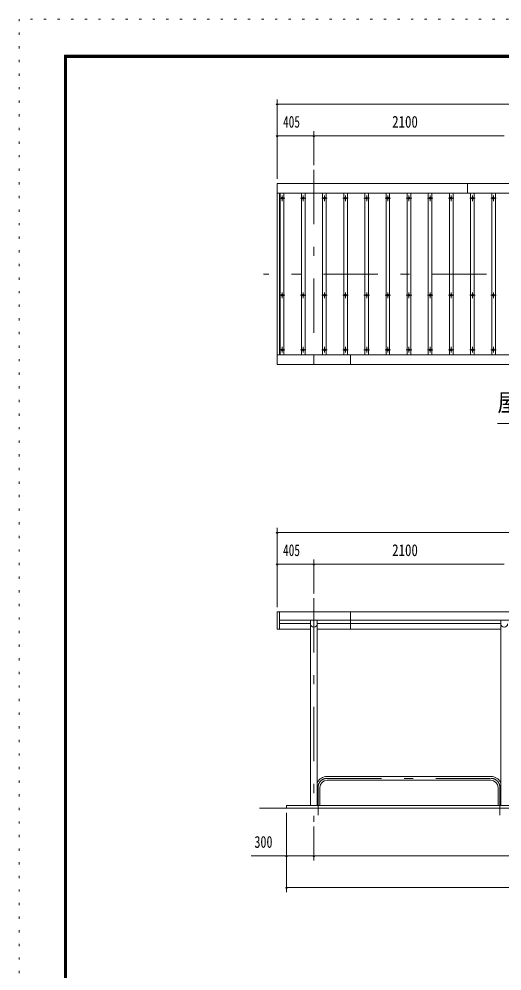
# Model space of a CAD drawing. Units: millimetres, scale not verified. Extents: x -22419 to 22419, y -10500 to 10500.
# Drawn here: x -7281 to -1952, y 0 to 10500 of the extents above; entities that cross this region are included whole.
import ezdxf
from ezdxf.enums import TextEntityAlignment as Align

# ---------------------------------------------------------------- set-up
doc = ezdxf.new("R2010")
doc.units = ezdxf.units.MM
doc.header["$LTSCALE"] = 50
doc.linetypes.add('USER3', pattern=[24, 12, -5, 2, -5])
doc.linetypes.add('USER4', pattern=[3, 0.5, -2.5])
for name, color, linetype, lineweight in [('0-2_1-0BOLD', 7, 'Continuous', 18), ('0-3_1-2CENTER', 3, 'USER3', 18), ('0-4_1-4THIN', 4, 'Continuous', 18), ('0-5_1-5DIM', 3, 'Continuous', 18), ('0-C_F-F', 5, 'Continuous', 18), ('0-D_F-E_J_ADD', 5, 'USER4', 18)]:
    doc.layers.add(name, color=color, linetype=linetype, lineweight=lineweight)
doc.styles.add('ＭＳ ゴシック', font='')
doc.styles.get('ＭＳ ゴシック').set_extended_font_data('MS Gothic')

msp = doc.modelspace()

# ---------------------------------------------------------------- linework, layer by layer
at = {"layer": '0-2_1-0BOLD'}
for p, q in [((-2333.29, 8577.67), (-2333.29, 8687.67)), ((-4433.29, 8577.67), (3726.7, 8577.67)), ((-4408.29, 6797.67), (-4408.29, 8577.67)), ((3726.7, 6797.67), (-4433.29, 6797.67)), ((-3623.29, 6687.67), (-3623.29, 6797.67)), ((-4408.3, 3768.55), (-4408.3, 3962.67)), ((-3623.29, 3962.67), (-3623.29, 3768.55)), ((3701.71, 3868.72), (-4408.3, 3868.72)), ((-4408.3, 3834.18), (-4066.44, 3834.18)), ((-4066.44, 3868.72), (-4066.44, 1824.67)), ((-3990.14, 1824.67), (-3990.14, 3868.72)), ((-3990.14, 3834.18), (-1966.44, 3834.18)), ((-1966.44, 3868.72), (-1966.44, 1824.67)), ((-1966.44, 3768.55), (-3990.14, 3768.55)), ((-3881.94, 2146.02), (-2074.64, 2146.02)), ((-2074.64, 2103.32), (-3881.94, 2103.32)), ((-3960.59, 2024.67), (-3960.59, 1824.67)), ((-1995.99, 1824.67), (-1995.99, 2024.67)), ((3921.71, 1794.67), (-4628.3, 1794.67))]:
    msp.add_line(p, q, dxfattribs=at)
msp.add_lwpolyline([(3726.7, 6687.67), (3726.7, 8687.67), (-4433.29, 8687.67), (-4433.29, 6687.67)], close=True, dxfattribs=at)
for points in [[(-4066.44, 3768.55), (-4433.29, 3768.55), (-4433.29, 3962.67), (3726.71, 3962.67), (3726.71, 3768.55), (3359.86, 3768.55)], [(-4328.29, 1794.67), (-4328.29, 1824.67), (3621.71, 1824.67), (3621.71, 1794.67)]]:
    msp.add_lwpolyline(points, dxfattribs=at)
for centre in [(-4378.29, 8522.67), (-4144.96, 8522.67), (-3911.63, 8522.67), (-3678.29, 8522.67), (-3444.96, 8522.67), (-3211.63, 8522.67), (-2978.29, 8522.67), (-2744.96, 8522.67), (-2511.63, 8522.67), (-2278.29, 8522.67), (-2044.96, 8522.67), (-4378.29, 7452.68), (-4144.96, 7452.68), (-3911.63, 7452.68), (-3678.29, 7452.68), (-3444.96, 7452.68), (-3211.63, 7452.68), (-2978.29, 7452.68), (-2744.96, 7452.68), (-2511.63, 7452.68), (-2278.29, 7452.68), (-2044.96, 7452.68), (-4378.29, 6852.68), (-4144.96, 6852.68), (-3911.63, 6852.68), (-3678.29, 6852.68), (-3444.96, 6852.68), (-3211.63, 6852.68), (-2978.29, 6852.68), (-2744.96, 6852.68), (-2511.63, 6852.68), (-2278.29, 6852.68), (-2044.96, 6852.68)]:
    msp.add_circle(centre, 10, dxfattribs=at)
for centre, radius, start, end in [((-4028.29, 3830.56), 38.15, 180, 0), ((-1928.29, 3830.56), 38.15, 180, 0), ((-3881.94, 2024.67), 121.35, 90, 153.08894), ((-3881.94, 2024.67), 78.65, 90, 180), ((-2074.64, 2024.67), 121.35, 26.92177, 90), ((-2074.64, 2024.67), 78.65, 0, 90)]:
    msp.add_arc(centre, radius, start, end, dxfattribs=at)
at = {"layer": '0-3_1-2CENTER'}
for p, q in [((-4028.29, 8837.68), (-4028.29, 6537.67)), ((-4348.3, 8522.67), (-4408.3, 8522.67)), ((-4378.29, 8552.68), (-4378.29, 8492.68)), ((-4114.96, 8522.67), (-4174.96, 8522.67)), ((-4144.96, 8492.68), (-4144.96, 8552.68)), ((-3881.63, 8522.67), (-3941.63, 8522.67)), ((-3911.63, 8552.68), (-3911.63, 8492.68)), ((-3648.3, 8522.67), (-3708.3, 8522.67)), ((-3678.29, 8492.68), (-3678.29, 8552.68)), ((-3414.96, 8522.67), (-3474.96, 8522.67)), ((-3444.96, 8552.68), (-3444.96, 8492.68)), ((-3181.63, 8522.67), (-3241.63, 8522.67)), ((-3211.63, 8492.68), (-3211.63, 8552.68)), ((-2948.3, 8522.67), (-3008.3, 8522.67)), ((-2978.29, 8552.68), (-2978.29, 8492.68)), ((-2714.96, 8522.67), (-2774.96, 8522.67)), ((-2744.96, 8492.68), (-2744.96, 8552.68)), ((-2481.63, 8522.67), (-2541.63, 8522.67)), ((-2511.63, 8552.68), (-2511.63, 8492.68)), ((-2248.3, 8522.67), (-2308.3, 8522.67)), ((-2278.29, 8492.68), (-2278.29, 8552.68)), ((-2014.96, 8522.67), (-2074.96, 8522.67)), ((-2044.96, 8552.68), (-2044.96, 8492.68)), ((3876.7, 7687.67), (-4583.29, 7687.67)), ((-4378.29, 7482.68), (-4378.29, 7422.67)), ((-4144.96, 7422.67), (-4144.96, 7482.68)), ((-3911.63, 7482.68), (-3911.63, 7422.67)), ((-3678.29, 7422.67), (-3678.29, 7482.68)), ((-3444.96, 7482.68), (-3444.96, 7422.67)), ((-3211.63, 7422.67), (-3211.63, 7482.68)), ((-2978.29, 7482.68), (-2978.29, 7422.67)), ((-2744.96, 7422.67), (-2744.96, 7482.68)), ((-2511.63, 7482.68), (-2511.63, 7422.67)), ((-2278.29, 7422.67), (-2278.29, 7482.68)), ((-2044.96, 7482.68), (-2044.96, 7422.67)), ((-4408.3, 7452.68), (-4348.3, 7452.68)), ((-4114.96, 7452.68), (-4174.96, 7452.68)), ((-3941.63, 7452.68), (-3881.63, 7452.68)), ((-3648.3, 7452.68), (-3708.3, 7452.68)), ((-3474.96, 7452.68), (-3414.96, 7452.68)), ((-3181.63, 7452.68), (-3241.63, 7452.68)), ((-3008.3, 7452.68), (-2948.3, 7452.68)), ((-2714.96, 7452.68), (-2774.96, 7452.68)), ((-2541.63, 7452.68), (-2481.63, 7452.68)), ((-2248.3, 7452.68), (-2308.3, 7452.68)), ((-2074.96, 7452.68), (-2014.96, 7452.68)), ((-4348.3, 6852.68), (-4408.3, 6852.68)), ((-4378.29, 6822.68), (-4378.29, 6882.68)), ((-4114.96, 6852.68), (-4174.96, 6852.68)), ((-4144.96, 6882.68), (-4144.96, 6822.68)), ((-3941.63, 6852.68), (-3881.63, 6852.68)), ((-3911.63, 6882.68), (-3911.63, 6822.68)), ((-3708.3, 6852.68), (-3648.3, 6852.68)), ((-3678.29, 6882.68), (-3678.29, 6822.68)), ((-3474.96, 6852.68), (-3414.96, 6852.68)), ((-3444.96, 6882.68), (-3444.96, 6822.68)), ((-3241.63, 6852.68), (-3181.63, 6852.68)), ((-3211.63, 6882.68), (-3211.63, 6822.68)), ((-3008.3, 6852.68), (-2948.3, 6852.68)), ((-2978.29, 6882.68), (-2978.29, 6822.68)), ((-2774.96, 6852.68), (-2714.96, 6852.68)), ((-2744.96, 6882.68), (-2744.96, 6822.68)), ((-2541.63, 6852.68), (-2481.63, 6852.68)), ((-2511.63, 6882.68), (-2511.63, 6822.68)), ((-2308.3, 6852.68), (-2248.3, 6852.68)), ((-2278.29, 6882.68), (-2278.29, 6822.68)), ((-2074.96, 6852.68), (-2014.96, 6852.68)), ((-2044.96, 6882.68), (-2044.96, 6822.68)), ((-4028.29, 4112.67), (-4028.29, 1644.67)), ((-3881.94, 2124.67), (-2074.64, 2124.67)), ((-3981.94, 1719.67), (-3981.94, 2024.67)), ((-1974.64, 2024.67), (-1974.64, 1719.67))]:
    msp.add_line(p, q, dxfattribs=at)
for centre, start, end in [((-3881.94, 2024.67), 90, 180), ((-2074.64, 2024.67), 0, 90)]:
    msp.add_arc(centre, 100, start, end, dxfattribs=at)
at = {"layer": '0-4_1-4THIN'}
for p, q in [((-4398.3, 8577.68), (-4398.3, 6797.68)), ((-4358.3, 6797.68), (-4358.3, 8577.68)), ((-4164.96, 8577.68), (-4164.96, 6797.68)), ((-4124.96, 6797.68), (-4124.96, 8577.68)), ((-3931.63, 8577.68), (-3931.63, 6797.68)), ((-3891.63, 6797.68), (-3891.63, 8577.68)), ((-3698.3, 8577.68), (-3698.3, 6797.68)), ((-3658.3, 6797.68), (-3658.3, 8577.68)), ((-3464.96, 8577.68), (-3464.96, 6797.68)), ((-3424.96, 6797.68), (-3424.96, 8577.68)), ((-3231.63, 8577.68), (-3231.63, 6797.68)), ((-3191.63, 6797.68), (-3191.63, 8577.68)), ((-2998.3, 8577.68), (-2998.3, 6797.68)), ((-2958.3, 6797.68), (-2958.3, 8577.68)), ((-2764.96, 8577.68), (-2764.96, 6797.68)), ((-2724.96, 6797.68), (-2724.96, 8577.68)), ((-2531.63, 8577.68), (-2531.63, 6797.68)), ((-2491.63, 6797.68), (-2491.63, 8577.68)), ((-2298.3, 8577.68), (-2298.3, 6797.68)), ((-2258.3, 6797.68), (-2258.3, 8577.68)), ((-2064.96, 8577.68), (-2064.96, 6797.68)), ((-2024.96, 6797.68), (-2024.96, 8577.68))]:
    msp.add_line(p, q, dxfattribs=at)
at = {"layer": '0-5_1-5DIM'}
for p, q in [((-4423.29, 9562.67), (-4443.29, 9562.67)), ((-4433.29, 8737.67), (-4433.29, 9612.67)), ((-4433.29, 9562.67), (3726.71, 9562.67)), ((-4028.29, 9262.68), (-4028.29, 8887.68)), ((-4423.29, 9212.68), (-4443.29, 9212.68)), ((-4433.29, 9212.68), (-4028.29, 9212.68)), ((-4018.29, 9212.68), (-4038.29, 9212.68)), ((-4028.29, 9212.68), (-1928.29, 9212.68)), ((-2003.29, 6037.67), (1296.71, 6037.67)), ((-4423.29, 4837.67), (-4443.29, 4837.67)), ((-4433.29, 4887.67), (-4433.29, 4012.67)), ((-4433.29, 4837.67), (3726.71, 4837.67)), ((-4028.29, 4537.67), (-4028.29, 4162.67)), ((-4423.29, 4487.67), (-4443.29, 4487.67)), ((-4433.29, 4487.67), (-4028.29, 4487.67)), ((-4018.29, 4487.67), (-4038.29, 4487.67)), ((-4028.29, 4487.67), (-1928.29, 4487.67)), ((-4328.29, 869.67), (-4328.29, 1744.67)), ((-4028.29, 1594.67), (-4028.29, 1219.67)), ((-4328.29, 1269.67), (-4720.79, 1269.67)), ((-4318.29, 1269.67), (-4338.29, 1269.67)), ((-4328.29, 1269.67), (-4028.29, 1269.67)), ((-4018.29, 1269.67), (-4038.29, 1269.67)), ((-4028.29, 1269.67), (3321.71, 1269.67)), ((-4318.29, 919.67), (-4338.29, 919.67)), ((3621.71, 919.67), (-4328.29, 919.67))]:
    msp.add_line(p, q, dxfattribs=at)
for centre in [(-4433.29, 9562.67), (-4433.29, 9212.68), (-4028.29, 9212.68), (-4433.29, 4837.67), (-4433.29, 4487.67), (-4028.29, 4487.67), (-4328.29, 1269.67), (-4028.29, 1269.67), (-4328.29, 919.67)]:
    msp.add_arc(centre, 10, 180, 0, dxfattribs=at)
at = {"layer": '0-C_F-F'}
for points in [[(21919.05, -10000), (-6780.95, -10000), (-6780.95, 10100), (21919.05, 10100)], [(21916.55, -9997.5), (-6778.45, -9997.5), (-6778.45, 10097.5), (21916.55, 10097.5)], [(21914.05, -9995), (21914.05, 10095), (-6775.95, 10095), (-6775.95, -9995)], [(21911.55, -9992.5), (-6773.45, -9992.5), (-6773.45, 10092.5), (21911.55, 10092.5)], [(21909.05, -9990), (21909.05, 10090), (-6770.95, 10090), (-6770.95, -9990)], [(21906.55, -9987.5), (-6768.45, -9987.5), (-6768.45, 10087.5), (21906.55, 10087.5)], [(21904.05, -9985), (-6765.95, -9985), (-6765.95, 10085), (21904.05, 10085)], [(21901.55, -9982.5), (21901.55, 10082.5), (-6763.45, 10082.5), (-6763.45, -9982.5)], [(21899.05, -9980), (-6760.95, -9980), (-6760.95, 10080), (21899.05, 10080)], [(21896.55, -9977.5), (-6758.45, -9977.5), (-6758.45, 10077.5), (21896.55, 10077.5)], [(21894.05, -9975), (21894.05, 10075), (-6755.95, 10075), (-6755.95, -9975)]]:
    msp.add_lwpolyline(points, close=True, dxfattribs=at)
at = {"layer": '0-D_F-E_J_ADD'}
msp.add_lwpolyline([(22419.05, -10500), (22419.05, 10500), (-7280.95, 10500), (-7280.95, -10500)], close=True, dxfattribs=at)

# ---------------------------------------------------------------- texts
at = {"layer": '0-5_1-5DIM', "color": 7, "style": 'ＭＳ ゴシック'}
for s, height, width, p in [('405', 130.2, 0.7, (-4367.17, 9262.68)), ('2100', 130.2, 0.8, (-3163.68, 9262.68)), ('屋根伏図\u3000Ｓ＝１／５０', 195.4, 0.9, (-2003.29, 6114.32)), ('405', 130.2, 0.7, (-4367.17, 4537.67)), ('2100', 130.2, 0.8, (-3163.68, 4537.67)), ('300', 130.2, 0.75, (-4683.64, 1319.67))]:
    msp.add_text(s, height=height, dxfattribs=dict(at, width=width)).set_placement(p, align=Align.BOTTOM_LEFT)

doc.saveas('drawing.dxf')
